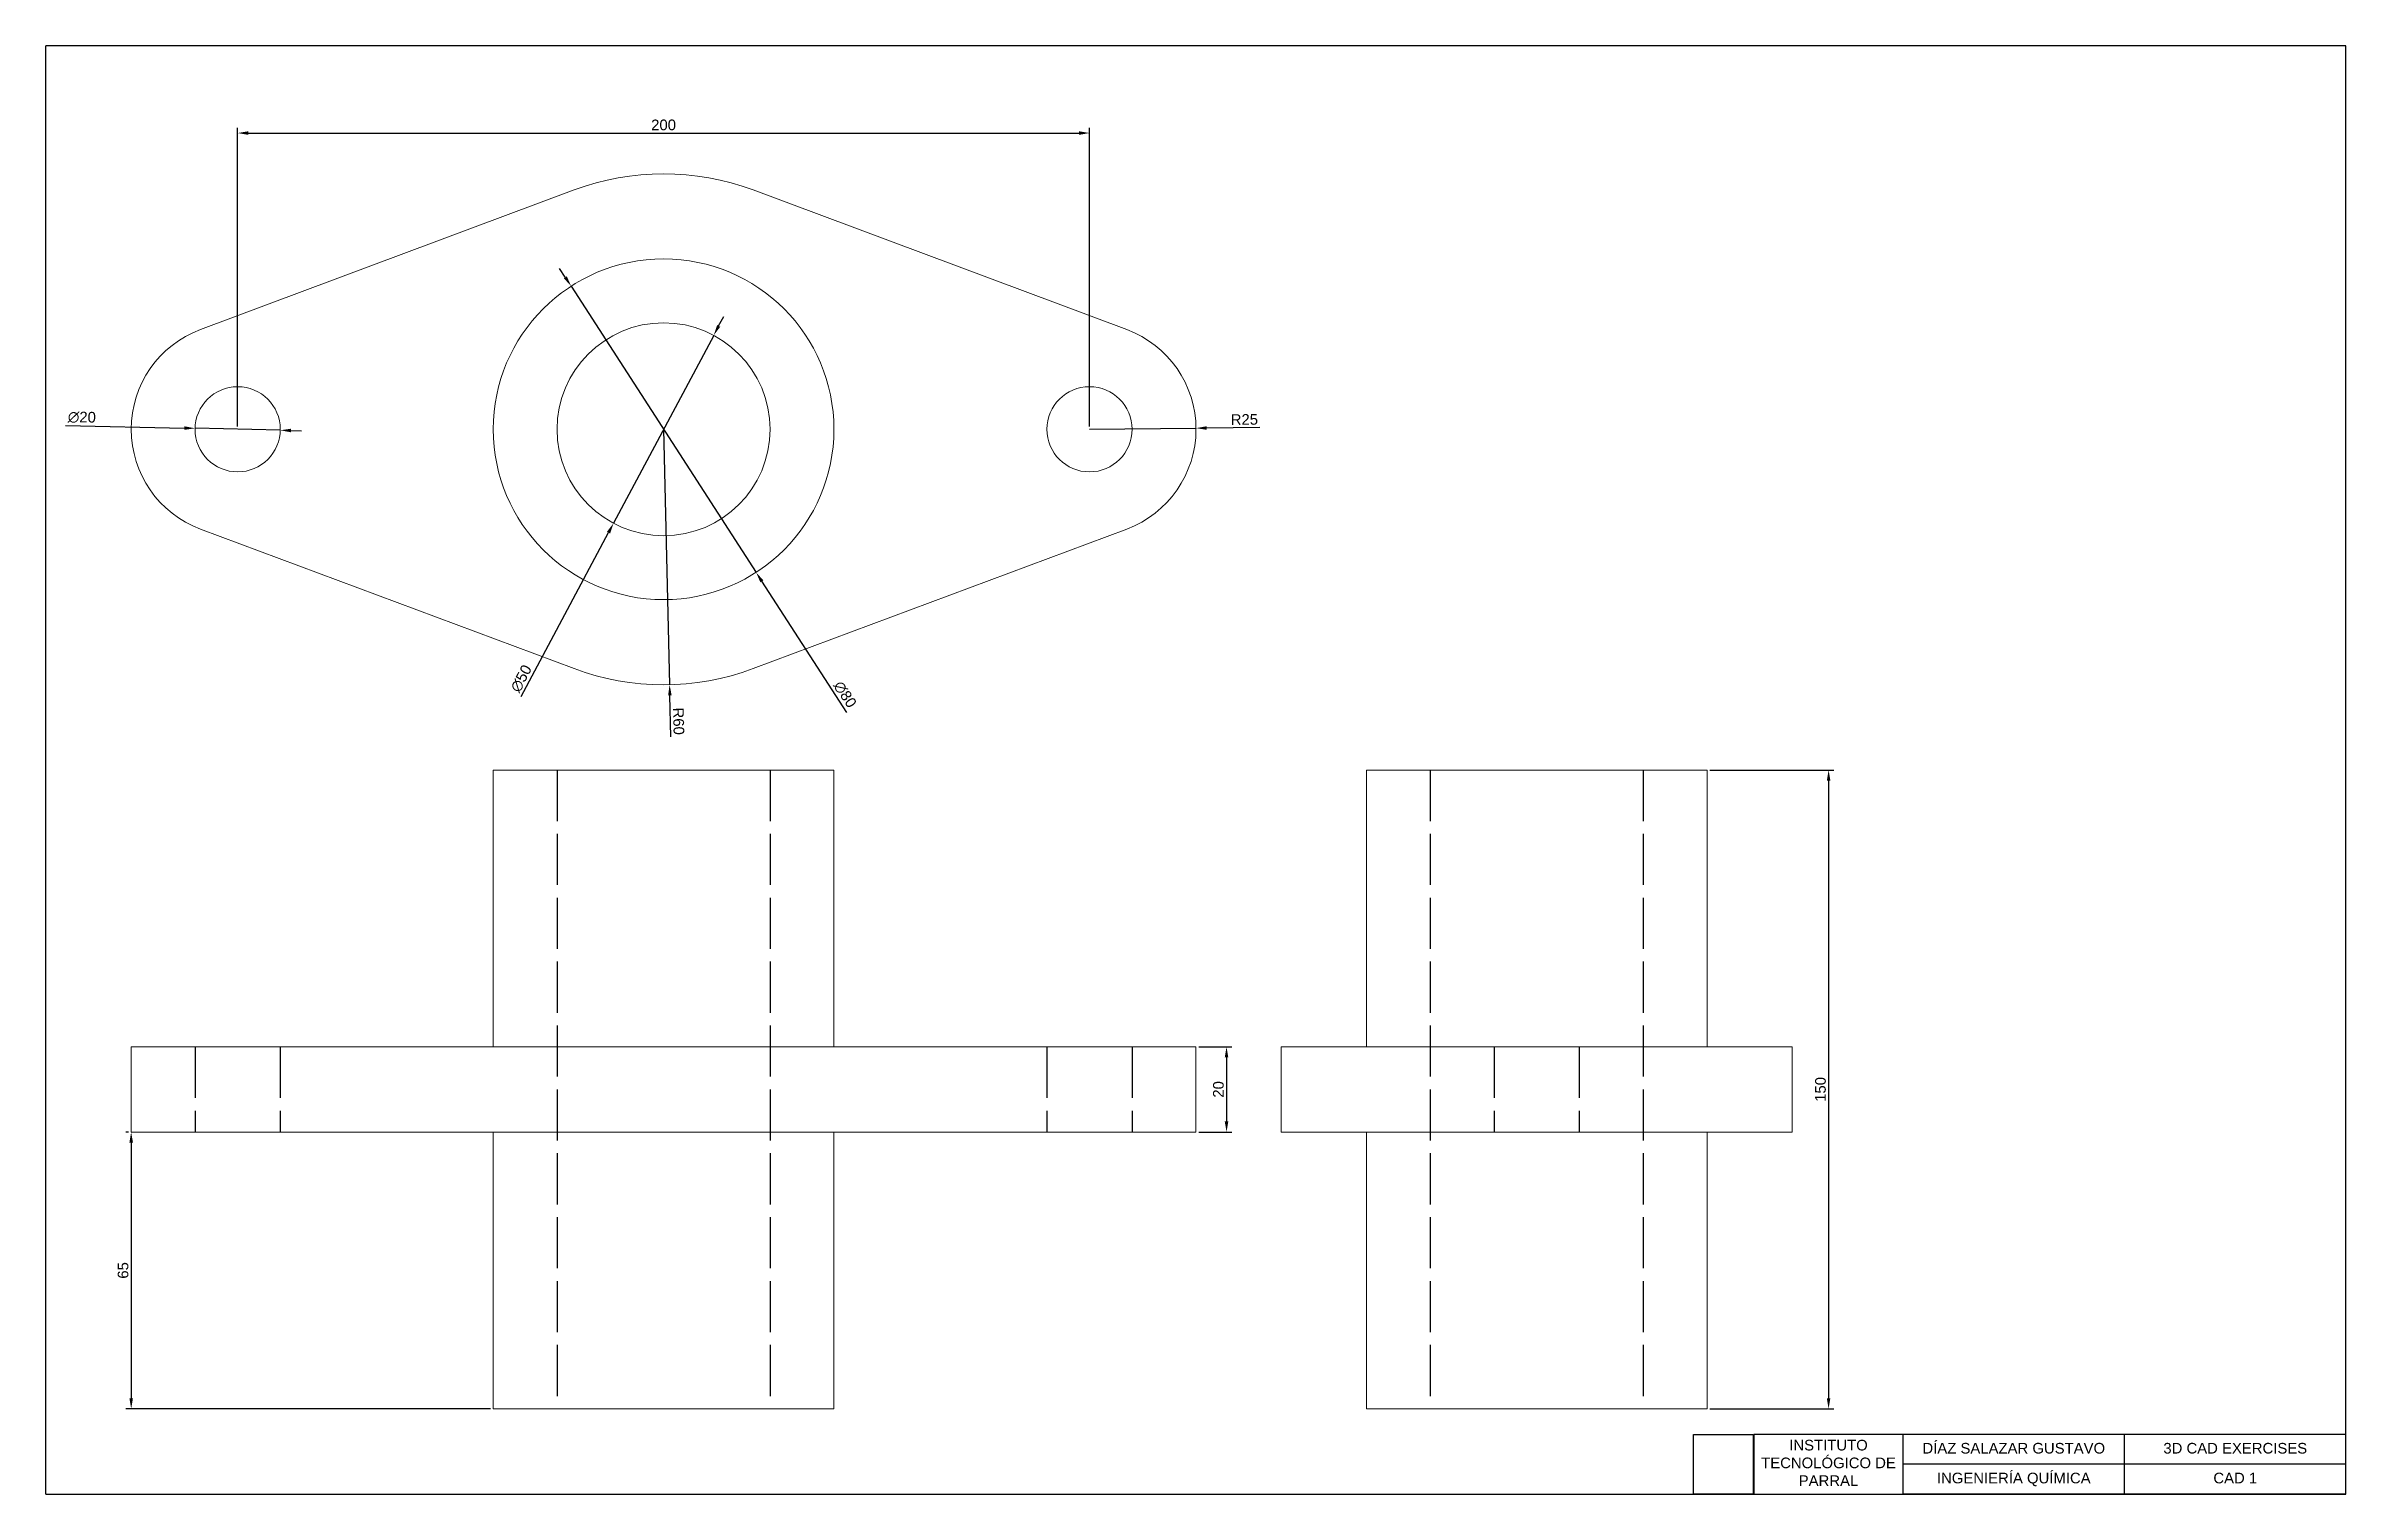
# Model space of a CAD drawing. Header units: centimetres. Extents: x 10 to 550, y 10 to 350.
import ezdxf

# ---------------------------------------------------------------- set-up
doc = ezdxf.new("R2010")
doc.units = ezdxf.units.CM
doc.linetypes.add('ACAD_ISO02W100', pattern=[15, 12, -3])
doc.layers.get('0').update_dxf_attribs({"true_color": 0xc2ced6})
doc.layers.add('Cortes', color=7, linetype='ACAD_ISO02W100', true_color=0xababab)
doc.layers.add('Cotas', color=7, linetype='Continuous', lineweight=20, true_color=0xff0f0f)
doc.layers.add('Lineas', color=7, linetype='Continuous', lineweight=20, true_color=0xffffff)
doc.styles.get("Standard").update_dxf_attribs({"font": 'arial.ttf'})
doc.dimstyles.new('ISO-25', dxfattribs={"dimtxt": 2.5, "dimasz": 2.5, "dimexe": 1.25, "dimexo": 0.625, "dimtad": 1, "dimtxsty": 'Standard', "dimcen": 2.5, "dimadec": 0, "dimazin": 0, "dimtfac": 1, "dimtmove": 0, "dimatfit": 3, "dimfxl": 1, "dimarcsym": 0})
picture_1 = doc.add_image_def('image1.png', size_in_pixel=(512, 512))

# ---------------------------------------------------------------- blocks, each defined once
blk = doc.blocks.new('*D2')
at = {"layer": 'Cotas', "color": 0, "lineweight": -2, "transparency": 16777216}
for p, q in [((400.63, 180), (429.77, 180)), ((428.52, 177.5), (428.52, 32.5)), ((400.63, 30), (429.77, 30))]:
    blk.add_line(p, q, dxfattribs=at)
at = {"layer": 'Cotas', "color": 0, "transparency": 16777216}
for points in [[(428.11, 177.5), (428.94, 177.5), (428.52, 180)], [(428.11, 32.5), (428.94, 32.5), (428.52, 30)]]:
    blk.add_solid(points, dxfattribs=at)
at = {"layer": 'Defpoints', "color": 0, "transparency": 16777216}
for p in [(400, 180), (400, 30), (428.52, 30)]:
    blk.add_point(p, dxfattribs=at)
at = {"layer": 'Cotas', "color": 0, "transparency": 16777216, "insert": (426.62, 105), "char_height": 2.5, "attachment_point": 5, "rotation": 90}
blk.add_mtext('150', dxfattribs=at)
blk = doc.blocks.new('*D3')
at = {"layer": 'Cotas', "color": 0, "lineweight": -2, "transparency": 16777216}
for p, q in [((29.37, 95), (28.75, 95)), ((30, 92.5), (30, 32.5)), ((114.37, 30), (28.75, 30))]:
    blk.add_line(p, q, dxfattribs=at)
at = {"layer": 'Cotas', "color": 0, "transparency": 16777216}
for points in [[(29.58, 92.5), (30.42, 92.5), (30, 95)], [(29.58, 32.5), (30.42, 32.5), (30, 30)]]:
    blk.add_solid(points, dxfattribs=at)
at = {"layer": 'Defpoints', "color": 0, "transparency": 16777216}
for p in [(30, 95), (30, 30), (115, 30)]:
    blk.add_point(p, dxfattribs=at)
at = {"layer": 'Cotas', "color": 0, "transparency": 16777216, "insert": (28.1, 62.5), "char_height": 2.5, "attachment_point": 5, "rotation": 90}
blk.add_mtext('65', dxfattribs=at)
blk = doc.blocks.new('*D4')
at = {"layer": 'Cotas', "color": 0, "lineweight": -2, "transparency": 16777216}
for p, q in [((280.63, 115), (288.42, 115)), ((287.17, 112.5), (287.17, 97.5)), ((280.63, 95), (288.42, 95))]:
    blk.add_line(p, q, dxfattribs=at)
at = {"layer": 'Cotas', "color": 0, "transparency": 16777216}
for points in [[(286.75, 112.5), (287.59, 112.5), (287.17, 115)], [(286.75, 97.5), (287.59, 97.5), (287.17, 95)]]:
    blk.add_solid(points, dxfattribs=at)
at = {"layer": 'Defpoints', "color": 0, "transparency": 16777216}
for p in [(280, 115), (280, 95), (287.17, 95)]:
    blk.add_point(p, dxfattribs=at)
at = {"layer": 'Cotas', "color": 0, "transparency": 16777216, "insert": (285.27, 105), "char_height": 2.5, "attachment_point": 5, "rotation": 90}
blk.add_mtext('20', dxfattribs=at)
blk = doc.blocks.new('*D5')
at = {"layer": 'Cotas', "color": 0, "lineweight": -2, "transparency": 16777216}
for p, q in [((155, 260), (156.41, 200.02)), ((156.7, 187.8), (156.47, 197.52))]:
    blk.add_line(p, q, dxfattribs=at)
at = {"layer": 'Cotas', "color": 0, "transparency": 16777216}
blk.add_solid([(156.89, 197.53), (156.06, 197.51), (156.41, 200.02)], dxfattribs=at)
at = {"layer": 'Defpoints', "color": 0, "transparency": 16777216}
for p in [(155, 260), (156.41, 200.02)]:
    blk.add_point(p, dxfattribs=at)
at = {"layer": 'Cotas', "color": 0, "transparency": 16777216, "insert": (158.52, 191.46), "char_height": 2.5, "attachment_point": 5, "rotation": 271.3511}
blk.add_mtext('R60', dxfattribs=at)
blk = doc.blocks.new('*D6')
at = {"layer": 'Cotas', "color": 0, "lineweight": -2, "transparency": 16777216}
for p, q in [((131.93, 295.69), (130.57, 297.79)), ((133.29, 293.59), (176.71, 226.41)), ((197.99, 193.5), (178.07, 224.31))]:
    blk.add_line(p, q, dxfattribs=at)
at = {"layer": 'Cotas', "color": 0, "transparency": 16777216}
for points in [[(132.28, 295.92), (131.58, 295.47), (133.29, 293.59)], [(178.42, 224.53), (177.72, 224.08), (176.71, 226.41)]]:
    blk.add_solid(points, dxfattribs=at)
at = {"layer": 'Defpoints', "color": 0, "transparency": 16777216}
for p in [(133.29, 293.59), (176.71, 226.41)]:
    blk.add_point(p, dxfattribs=at)
at = {"layer": 'Cotas', "color": 0, "transparency": 16777216, "insert": (197.6, 197.73), "char_height": 2.5, "attachment_point": 5, "rotation": 302.8784}
blk.add_mtext('∅80', dxfattribs=at)
blk = doc.blocks.new('*D7')
at = {"layer": 'Cotas', "color": 0, "lineweight": -2, "transparency": 16777216}
for p, q in [((167.93, 284.27), (169.11, 286.48)), ((166.76, 282.06), (143.24, 237.94)), ((121.55, 197.22), (142.07, 235.73))]:
    blk.add_line(p, q, dxfattribs=at)
at = {"layer": 'Cotas', "color": 0, "transparency": 16777216}
for points in [[(167.56, 284.47), (168.3, 284.07), (166.76, 282.06)], [(141.7, 235.93), (142.44, 235.53), (143.24, 237.94)]]:
    blk.add_solid(points, dxfattribs=at)
at = {"layer": 'Defpoints', "color": 0, "transparency": 16777216}
for p in [(166.76, 282.06), (143.24, 237.94)]:
    blk.add_point(p, dxfattribs=at)
at = {"layer": 'Cotas', "color": 0, "transparency": 16777216, "insert": (121.58, 201.47), "char_height": 2.5, "attachment_point": 5, "rotation": 61.9514}
blk.add_mtext('∅50', dxfattribs=at)
blk = doc.blocks.new('*D8')
at = {"layer": 'Cotas', "color": 0, "lineweight": -2, "transparency": 16777216}
for p, q in [((14.61, 260.92), (42.5, 260.28)), ((65, 259.77), (45, 260.23)), ((67.5, 259.72), (70, 259.66))]:
    blk.add_line(p, q, dxfattribs=at)
at = {"layer": 'Cotas', "color": 0, "transparency": 16777216}
for points in [[(42.51, 260.7), (42.49, 259.87), (45, 260.23)], [(67.51, 260.13), (67.49, 259.3), (65, 259.77)]]:
    blk.add_solid(points, dxfattribs=at)
at = {"layer": 'Defpoints', "color": 0, "transparency": 16777216}
for p in [(45, 260.23), (65, 259.77)]:
    blk.add_point(p, dxfattribs=at)
at = {"layer": 'Cotas', "color": 0, "transparency": 16777216, "insert": (18.42, 262.8), "char_height": 2.5, "attachment_point": 5, "rotation": 358.6973}
blk.add_mtext('∅20', dxfattribs=at)
blk = doc.blocks.new('*D9')
at = {"layer": 'Cotas', "color": 0, "lineweight": -2, "transparency": 16777216}
for p, q in [((255, 260), (280, 260.27)), ((295, 260.43), (282.5, 260.29))]:
    blk.add_line(p, q, dxfattribs=at)
at = {"layer": 'Cotas', "color": 0, "transparency": 16777216}
blk.add_solid([(282.49, 260.71), (282.5, 259.88), (280, 260.27)], dxfattribs=at)
at = {"layer": 'Defpoints', "color": 0, "transparency": 16777216}
for p in [(255, 260), (280, 260.27)]:
    blk.add_point(p, dxfattribs=at)
at = {"layer": 'Cotas', "color": 0, "transparency": 16777216, "insert": (291.36, 262.29), "char_height": 2.5, "attachment_point": 5, "rotation": 0.6106}
blk.add_mtext('R25', dxfattribs=at)
blk = doc.blocks.new('*D10')
at = {"layer": 'Cotas', "color": 0, "lineweight": -2, "transparency": 16777216}
for p, q in [((55, 260.62), (55, 330.81)), ((57.5, 329.56), (252.5, 329.56)), ((255, 260.62), (255, 330.81))]:
    blk.add_line(p, q, dxfattribs=at)
at = {"layer": 'Cotas', "color": 0, "transparency": 16777216}
for points in [[(57.5, 329.98), (57.5, 329.14), (55, 329.56)], [(252.5, 329.98), (252.5, 329.14), (255, 329.56)]]:
    blk.add_solid(points, dxfattribs=at)
at = {"layer": 'Defpoints', "color": 0, "transparency": 16777216}
for p in [(255, 329.56), (55, 260), (255, 260)]:
    blk.add_point(p, dxfattribs=at)
at = {"layer": 'Cotas', "color": 0, "transparency": 16777216, "insert": (155, 331.46), "char_height": 2.5, "attachment_point": 5}
blk.add_mtext('200', dxfattribs=at)

msp = doc.modelspace()

# ---------------------------------------------------------------- linework, layer by layer
for p, q in [((550, 350), (10, 350)), ((10, 10), (10, 350)), ((550, 10), (550, 350)), ((550, 24), (411, 24)), ((411, 24), (411, 10)), ((446, 10), (446, 24)), ((498, 10), (498, 24)), ((550, 10), (550, 24)), ((550, 17), (550, 24)), ((550, 17), (446, 17)), ((550, 10), (550, 17)), ((10, 10), (550, 10)), ((396.79, 10), (550, 10)), ((498, 10), (446, 10)), ((550, 10), (498, 10))]:
    msp.add_line(p, q)
at = {"layer": 'Cortes'}
for p, q in [((130, 180), (130, 30)), ((180, 180), (180, 30)), ((335, 180), (335, 30)), ((385, 180), (385, 30)), ((45, 115), (45, 95)), ((65, 115), (65, 95)), ((245, 115), (245, 95)), ((265, 115), (265, 95)), ((350, 115), (350, 95)), ((370, 115), (370, 95))]:
    msp.add_line(p, q, dxfattribs=at)
at = {"layer": 'Lineas'}
for p, q in [((46.25, 283.419), (134, 316.205)), ((176, 316.205), (263.75, 283.419)), ((46.25, 236.581), (134, 203.795)), ((176, 203.795), (263.75, 236.581)), ((115, 115), (115, 180)), ((115, 180), (195, 180)), ((195, 180), (195, 115)), ((320, 115), (320, 180)), ((320, 180), (400, 180)), ((400, 180), (400, 115)), ((30, 115), (115, 115)), ((30, 95), (30, 115)), ((115, 115), (195, 115)), ((195, 115), (280, 115)), ((280, 115), (280, 95)), ((300, 115), (320, 115)), ((300, 95), (300, 115)), ((320, 115), (400, 115)), ((400, 115), (420, 115)), ((420, 115), (420, 95)), ((115, 95), (30, 95)), ((115, 30), (115, 95)), ((115, 95), (195, 95)), ((280, 95), (195, 95)), ((195, 95), (195, 30)), ((320, 95), (300, 95)), ((320, 30), (320, 95)), ((320, 95), (400, 95)), ((420, 95), (400, 95)), ((400, 95), (400, 30)), ((195, 30), (115, 30)), ((400, 30), (320, 30))]:
    msp.add_line(p, q, dxfattribs=at)
for centre, radius in [((155, 260), 40), ((155, 260), 25), ((55, 260), 10), ((255, 260), 10)]:
    msp.add_circle(centre, radius, dxfattribs=at)
for centre, radius, start, end in [((155, 260), 60, 69.51268, 110.48732), ((55, 260), 25, 110.48732, 249.51268), ((255, 260), 25, 290.48732, 69.51268), ((155, 260), 60, 249.51268, 290.48732)]:
    msp.add_arc(centre, radius, start, end, dxfattribs=at)

# ---------------------------------------------------------------- texts
at = {"char_height": 2.5, "attachment_point": 1}
for s, width, insert in [('\\pxqc;INSTITUTO TECNOLÓGICO DE PARRAL', 35, (411, 22.723)), ('\\pxqc;DÍAZ SALAZAR GUSTAVO', 52, (446, 22)), ('\\pxqc;3D CAD EXERCISES', 52, (498, 22)), ('\\pxqc;INGENIERÍA QUÍMICA', 52, (446, 15)), ('\\pxqc;CAD 1', 52, (498, 15))]:
    msp.add_mtext_dynamic_manual_height_columns(s, width=width, gutter_width=12.5, heights=[0], dxfattribs=dict(at, insert=insert))

# ---------------------------------------------------------------- dimensions: what is measured, and where the dimension line sits
at = {"layer": 'Cotas'}
dim = msp.add_linear_dim(base=(255, 329.558), p1=(55, 260), p2=(255, 260), dimstyle='ISO-25', dxfattribs=at)
dim.commit()
dim.dimension.update_dxf_attribs({"geometry": '*D10', "text_midpoint": (155, 331.46)})
for p1, p2, picture, middle in [((133.286, 293.593), (176.714, 226.407), '*D6', (195.94, 196.664)), ((166.756, 282.064), (143.244, 237.936), '*D7', (123.324, 200.548)), ((64.997, 259.773), (45.003, 260.227), '*D8', (18.378, 260.833))]:
    dim = msp.add_diameter_dim_2p(p1=p1, p2=p2, dimstyle='ISO-25', dxfattribs=at)
    dim.commit()
    dim.dimension.update_dxf_attribs({"geometry": picture, "text_midpoint": middle, "dimtype": 163})
dim = msp.add_radius_dim(center=(155, 260), mpoint=(156.415, 200.017), dimstyle='ISO-25', dxfattribs=at)
dim.commit()
dim.dimension.update_dxf_attribs({"geometry": '*D5', "text_midpoint": (158.519, 191.456)})
dim = msp.add_radius_dim(center=(255, 260), mpoint=(279.999, 260.266), dimstyle='ISO-25', dxfattribs=at)
dim.commit()
dim.dimension.update_dxf_attribs({"geometry": '*D9', "text_midpoint": (291.379, 260.388), "dimtype": 164})
for base, p1, p2, picture, middle in [((428.522, 30), (400, 180), (400, 30), '*D2', (426.621, 105)), ((287.171, 95), (280, 115), (280, 95), '*D4', (285.269, 105)), ((30, 30), (30, 95), (115, 30), '*D3', (28.099, 62.5))]:
    dim = msp.add_linear_dim(base=base, p1=p1, p2=p2, angle=90, dimstyle='ISO-25', dxfattribs=at)
    dim.commit()
    dim.dimension.update_dxf_attribs({"geometry": picture, "text_midpoint": middle})

# ---------------------------------------------------------------- pictures from other files: only their frames are drawn
image = msp.add_image(picture_1, insert=(396.79, 10), size_in_units=(14, 14))
image.dxf.flags = 7

doc.saveas('drawing.dxf')
